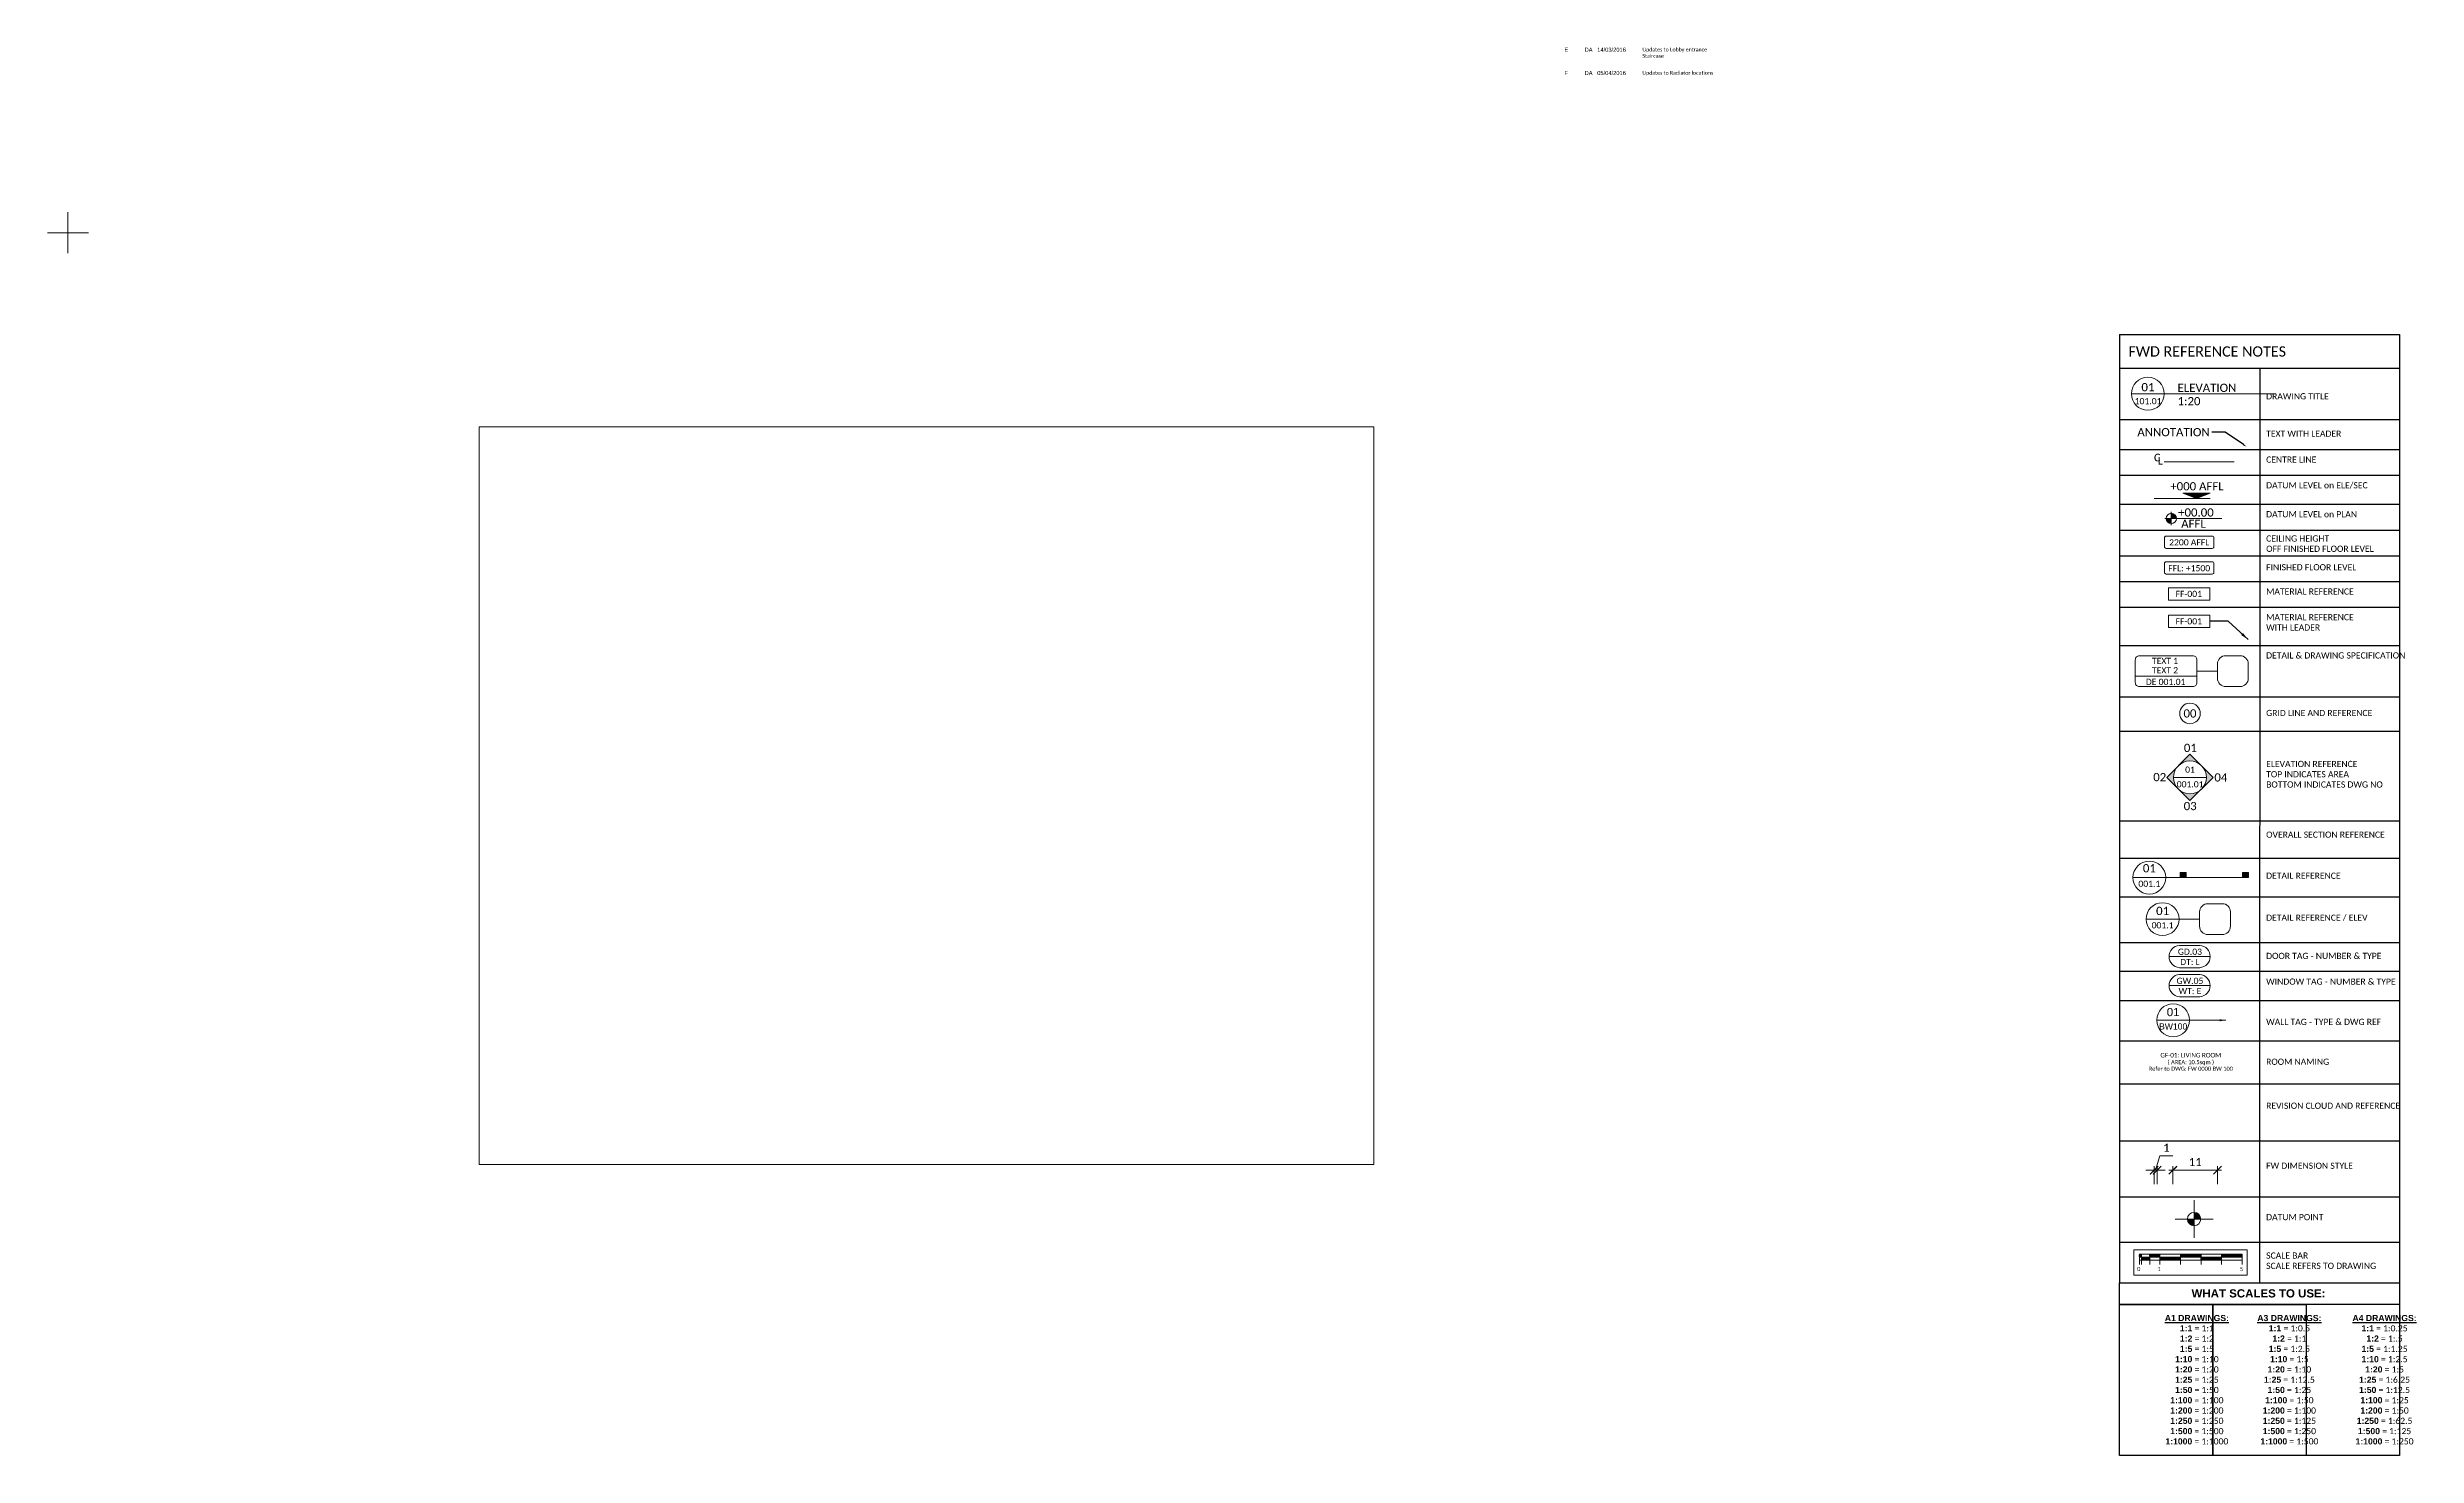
# Paper-space layout 'GA Plan (2)' of a CAD drawing. Header units: millimetres. Extents: x -5 to 571, y -1 to 342.
import ezdxf
from ezdxf import colors
from ezdxf.entities.mleader import LeaderData, LeaderLine
from ezdxf.enums import TextEntityAlignment as Align
from ezdxf.math import Vec2, Vec3

# ---------------------------------------------------------------- set-up
doc = ezdxf.new("R2010")
doc.units = ezdxf.units.MM
doc.header["$LTSCALE"] = 25
doc.set_wipeout_variables(frame=1)
doc.header["$PDMODE"] = 3
doc.layers.get('0').update_dxf_attribs({"color": 254, "lineweight": 0})
doc.layers.get('Defpoints').update_dxf_attribs({"lineweight": 0})
for name, color, linetype, lineweight in [('_FW_NOTES', 252, 'Continuous', 0), ('_FW_TITLE_BLOCK', 251, 'Continuous', 25), ('FWD_LAYOUT TEXT', 7, 'Continuous', 9)]:
    doc.layers.add(name, color=color, linetype=linetype, lineweight=lineweight)
doc.styles.add('FW_Calibri', font='calibri.ttf')
doc.styles.get("Standard").update_dxf_attribs({"font": 'arial.ttf'})
doc.dimstyles.new('FWD', dxfattribs={"dimscale": 0, "dimtxt": 2, "dimasz": 2, "dimexe": 1, "dimexo": 1, "dimgap": 1, "dimtad": 2, "dimdec": 0, "dimzin": 0, "dimdsep": 46, "dimtxsty": 'FW_Calibri', "dimblk": 'ARCHTICK', "dimcen": 0.09, "dimdle": 1, "dimclrd": 256, "dimclre": 256, "dimclrt": 256, "dimadec": 0, "dimazin": 0, "dimtfac": 1, "dimtdec": 0, "dimtofl": 0, "dimtmove": 1, "dimatfit": 1, "dimfxl": 1, "dimtolj": 1, "dimtzin": 0, "dimlwd": -1, "dimlwe": -1, "dimarcsym": 0})
doc.dimstyles.get("Standard").update_dxf_attribs({"dimtxt": 0.18, "dimasz": 0.18, "dimexe": 0.18, "dimexo": 0.0625, "dimgap": 0.09, "dimtad": 0, "dimtih": 1, "dimtoh": 1, "dimdec": 4, "dimzin": 0, "dimdsep": 46, "dimtxsty": 'Standard', "dimcen": 0.09, "dimadec": 0, "dimazin": 0, "dimtfac": 1, "dimtdec": 4, "dimtofl": 0, "dimtmove": 0, "dimatfit": 3, "dimfxl": 1, "dimtolj": 1, "dimtzin": 0, "dimarcsym": 0})

# ---------------------------------------------------------------- blocks, each defined once
blk = doc.blocks.new('elevation ref')
h = blk.add_hatch(color=256)
h.dxf.hatch_style = 1
h.paths.add_polyline_path([(-3.87, -3.87, -0.198912), (-5.48, 0, -0.198912), (-3.87, 3.87), (-7.75, 0)])
h.paths.add_polyline_path([(-3.87, 3.87, -0.414214), (3.87, 3.87), (0, 7.75)])
h.paths.add_polyline_path([(3.87, 3.87, -0.198912), (5.48, 0, -0.198912), (3.87, -3.87), (7.75, 0)])
h.paths.add_polyline_path([(3.87, -3.87, -0.414214), (-3.87, -3.87), (0, -7.75)])
at = {"lineweight": 9}
blk.add_line((-5.48, 0), (5.48, 0), dxfattribs=at)
for points in [[(0, -7.75), (-7.75, 0), (0, 7.75)], [(0, -7.75), (7.75, 0), (0, 7.75)]]:
    blk.add_lwpolyline(points)
blk.add_circle((0, 0), 5.48)
for tag, p in [('REF4', (-2.96, -0.01)), ('REF1', (0, 3.27)), ('REF2', (3.04, -0.01)), ('REF3', (0, -3.27))]:
    blk.add_attdef(tag, text='', height=2).set_placement(p, align=Align.MIDDLE_CENTER)
blk = doc.blocks.new('DETAIL DWG SPEC')
blk.add_line((-27.56, -2.12), (-12.54, -2.12))
blk.add_lwpolyline([(-12.54, -3.62), (-12.54, 1.88, 0.414214), (-13.54, 2.88), (-26.54, 2.88, 0.414214), (-27.54, 1.88), (-27.54, -3.62, 0.414214), (-26.54, -4.62), (-13.54, -4.62, 0.414214)], format="xyb", close=True)
at = {"style": 'FW_Calibri'}
for tag, p in [('TEXT 01', (-20.17, 0.56)), ('TEXT 02', (-20.17, -1.27)), ('HOT-01-01', (-20.09, -3.96))]:
    blk.add_attdef(tag, text='', height=1.5, dxfattribs=at).set_placement(p, align=Align.CENTER)
blk = doc.blocks.new('FFL')
blk.add_hatch(color=256).paths.add_polyline_path([(13.9, 2.5), (20.5, 0), (27.2, 2.5)])
for p, q in [((27.2, 0), (0, 0)), ((13.9, 2.5), (27.2, 2.5)), ((13.9, 2.5), (20.5, 0)), ((20.5, 0), (27.2, 2.5))]:
    blk.add_line(p, q)
blk.add_attdef('+0 FFL', text='', height=2).set_placement((20.8, 2.7), align=Align.CENTER)
blk = doc.blocks.new('Door tag')
at = {"lineweight": 5}
for p, q in [((-6.79, 3.47), (6.55, 3.47)), ((3.21, 7.08), (-3.45, 7.08)), ((-3.45, -0.14), (3.21, -0.14))]:
    blk.add_line(p, q, dxfattribs=at)
for centre, start, end in [((-3.17, 3.47), 94.44447, 265.55553), ((2.93, 3.47), 274.43589, 85.56411)]:
    blk.add_arc(centre, 3.62, start, end, dxfattribs=at)
blk = doc.blocks.new('_ArchTick')
at = {"color": 0, "linetype": 'ByBlock', "const_width": 0.15}
blk.add_lwpolyline([(-0.5, -0.5), (0.5, 0.5)], dxfattribs=at)
blk = doc.blocks.new('*D367')
at = {"layer": '_FW_NOTES', "transparency": 16777216}
for p, q in [((511.97, 65.57), (511.97, 69.92)), ((522.83, 65.57), (522.83, 69.92)), ((510.97, 68.92), (523.83, 68.92))]:
    blk.add_line(p, q, dxfattribs=at)
at = {"layer": 'Defpoints', "color": 0, "transparency": 16777216}
for p in [(511.97, 64.57), (522.83, 68.92), (522.83, 64.57)]:
    blk.add_point(p, dxfattribs=at)
at = {"layer": '_FW_NOTES', "transparency": 16777216, "xscale": 2, "yscale": 2, "zscale": 2, "rotation": 180}
blk.add_blockref('_ArchTick', (511.97, 68.92), dxfattribs=at)
at = {"layer": '_FW_NOTES', "transparency": 16777216, "xscale": 2, "yscale": 2, "zscale": 2}
blk.add_blockref('_ArchTick', (522.83, 68.92), dxfattribs=at)
at = {"layer": '_FW_NOTES', "transparency": 16777216, "insert": (517.4, 70.92), "char_height": 2, "attachment_point": 5, "style": 'FW_Calibri'}
blk.add_mtext('\\A1;11', dxfattribs=at)
blk = doc.blocks.new('Level on Plan')
h = blk.add_hatch(color=256)
edge = h.paths.add_edge_path()
edge.add_line((0, 2.5), (0, 0))
edge.add_line((0, 0), (2.5, 0))
edge.add_arc((0, 0), 2.5, 0, 90)
edge = h.paths.add_edge_path()
edge.add_line((0, -2.5), (0, 0))
edge.add_line((0, 0), (-2.5, 0))
edge.add_arc((0, 0), 2.5, 180, 270)
for p, q in [((24.6, 0), (-3.2, 0)), ((0, -3.3), (0, 3.3))]:
    blk.add_line(p, q)
blk.add_circle((0, 0), 2.5)
at = {"style": 'FW_Calibri'}
for tag, p in [('+00.00', (3.3, 0.9)), ('DESCRIPTION', (4.9, -2.5))]:
    blk.add_attdef(tag, p, '', height=2, dxfattribs=at)
blk = doc.blocks.new('FWD_Layout Annotation')
for p, q in [((-169.1, -20.3), (-32.9, -20.3)), ((-169.1, -20.3), (-169.1, -481.8)), ((-32.9, -20.3), (-32.9, -481.8)), ((-168.8, -36.7), (-32.9, -36.7)), ((-100.9, -36.7), (-101, -481.8)), ((-168.8, -61.7), (-32.9, -61.7)), ((-168.8, -76.3), (-32.9, -76.3)), ((-168.8, -88.8), (-32.9, -88.8)), ((-168.8, -102.9), (-32.9, -102.9)), ((-168.8, -115.5), (-32.9, -115.5)), ((-168.8, -128), (-32.9, -128)), ((-168.8, -140.5), (-32.9, -140.5)), ((-168.8, -153), (-32.9, -153)), ((-168.8, -171.6), (-32.9, -171.6)), ((-168.8, -196.6), (-32.9, -196.6)), ((-168.8, -213.3), (-32.9, -213.3)), ((-168.8, -257), (-32.9, -257)), ((-168.8, -275.1), (-32.9, -275.1)), ((-168.8, -293.9), (-32.9, -293.9)), ((-168.8, -316.2), (-32.9, -316.2)), ((-168.8, -330.2), (-32.9, -330.2)), ((-168.8, -344.4), (-32.9, -344.4)), ((-168.8, -364), (-32.9, -364)), ((-168.8, -385), (-32.9, -385)), ((-168.8, -412.7), (-32.9, -412.7)), ((-168.8, -440), (-32.9, -440)), ((-168.8, -462), (-32.9, -462)), ((-169.1, -481.8), (-32.9, -481.8))]:
    blk.add_line(p, q)
for points in [[(-169.1, -481.8), (-32.9, -481.8), (-32.9, -565.8), (-169.1, -565.8)], [(-169.1, -481.8), (-32.9, -481.8), (-32.9, -492.4), (-169.1, -492.4)], [(-169.1, -492.4), (-123.7, -492.4), (-123.7, -565.8), (-169.1, -565.8)], [(-123.7, -492.4), (-78.3, -492.4), (-78.3, -565.8), (-123.7, -565.8)]]:
    blk.add_lwpolyline(points, close=True)
at = {"attachment_point": 1, "style": 'FW_Calibri'}
for s, insert, char_height, width in [('FWD REFERENCE NOTES', (-164.8, -26.1), 5, 96.259), ('DRAWING TITLE', (-97.8, -48.9), 3, 64.939), ('TEXT WITH LEADER', (-97.8, -67.1), 3, 64.939), ('CENTRE LINE', (-97.8, -79.7), 3, 64.939), ('DATUM LEVEL on ELE/SEC', (-97.8, -92.2), 3, 64.939), ('DATUM LEVEL on PLAN', (-97.8, -106.3), 3, 64.939), ('CEILING HEIGHT\\POFF FINISHED FLOOR LEVEL', (-97.8, -118.1), 3, 96.259), ('FINISHED FLOOR LEVEL', (-97.8, -132.1), 3, 64.939), ('MATERIAL REFERENCE', (-97.8, -143.9), 3, 96.259), ('MATERIAL REFERENCE WITH LEADER', (-97.8, -156.4), 3, 45.294), ('DETAIL & DRAWING SPECIFICATION', (-97.8, -175), 3, 64.939), ('GRID LINE AND REFERENCE', (-97.8, -203), 3, 64.939), ('ELEVATION REFERENCE\\PTOP INDICATES AREA\\PBOTTOM INDICATES DWG NO', (-97.8, -227.8), 3, 64.939), ('OVERALL SECTION REFERENCE', (-97.8, -262.2), 3, 64.939), ('DETAIL REFERENCE', (-97.8, -282.2), 3, 64.939), ('DETAIL REFERENCE / ELEV', (-97.8, -302.6), 3, 64.939), ('DOOR TAG - NUMBER & TYPE', (-97.8, -321.2), 3, 64.939), ('WINDOW TAG - NUMBER & TYPE', (-97.8, -333.7), 3, 64.939), ('WALL TAG - TYPE & DWG REF', (-97.8, -353.3), 3, 64.939), ('ROOM NAMING', (-97.8, -372.7), 3, 64.939), ('REVISION CLOUD AND REFERENCE', (-97.8, -394.1), 3, 64.939), ('FW DIMENSION STYLE', (-97.8, -423.3), 3, 64.939), ('DATUM POINT', (-97.8, -448.3), 3, 64.939), ('SCALE BAR\\PSCALE REFERS TO DRAWING ', (-97.8, -467), 3, 64.939)]:
    blk.add_mtext(s, dxfattribs=dict(at, insert=insert, char_height=char_height, width=width))
for s, insert, char_height in [('{\\fArial|b1|i0|c0|p34;WHAT SCALES TO USE:}', (-134.1, -484.9), 4), ('\\pxqc;{\\fArial|b1|i0|c0|p34;\\LA1 DRAWINGS:}\\P{\\fArial|b1|i0|c0|p34;1:1} = 1:1\\P{\\fArial|b1|i0|c0|p34;1:2} = 1:2\\P{\\fArial|b1|i0|c0|p34;1:5} = 1:5\\P{\\fArial|b1|i0|c0|p34;1:10} = 1:10\\P{\\fArial|b1|i0|c0|p34;1:20} = 1:20\\P{\\fArial|b1|i0|c0|p34;1:25} = 1:25\\P{\\fArial|b1|i0|c0|p34;1:50} = 1:50\\P{\\fArial|b1|i0|c0|p34;1:100} = 1:100\\P{\\fArial|b1|i0|c0|p34;1:200} = 1:200\\P{\\fArial|b1|i0|c0|p34;1:250} = 1:250\\P{\\fArial|b1|i0|c0|p34;1:500} = 1:500\\P{\\fArial|b1|i0|c0|p34;1:1000} = 1:1000', (-147.1, -497.4), 3), ('\\pxqc;{\\fArial|b1|i0|c0|p34;\\LA3 DRAWINGS:\\P\\l1:1 }= 1:0.5\\P{\\fArial|b1|i0|c0|p34;1:2} = 1:1\\P{\\fArial|b1|i0|c0|p34;1:5} = 1:2.5\\P{\\fArial|b1|i0|c0|p34;1:10} = 1:5\\P{\\fArial|b1|i0|c0|p34;1:20} = 1:10\\P{\\fArial|b1|i0|c0|p34;1:25} = 1:12.5\\P{\\fArial|b1|i0|c0|p34;1:50} = 1:25\\P{\\fArial|b1|i0|c0|p34;1:100} = 1:50\\P{\\fArial|b1|i0|c0|p34;1:200} = 1:100\\P{\\fArial|b1|i0|c0|p34;1:250} = 1:125\\P{\\fArial|b1|i0|c0|p34;1:500} = 1:250\\P{\\fArial|b1|i0|c0|p34;1:1000} = 1:500', (-102.1, -497.4), 3), ('\\pxqc;{\\fArial|b1|i0|c0|p34;\\LA4 DRAWINGS:}\\P{\\fArial|b1|i0|c0|p34;1:1} = 1:0.25\\P{\\fArial|b1|i0|c0|p34;1:2} = 1:.5\\P{\\fArial|b1|i0|c0|p34;1:5} = 1:1.25\\P{\\fArial|b1|i0|c0|p34;1:10} = 1:2.5\\P{\\fArial|b1|i0|c0|p34;1:20} = 1:5\\P{\\fArial|b1|i0|c0|p34;1:25} = 1:6.25\\P{\\fArial|b1|i0|c0|p34;1:50} = 1:12.5\\P{\\fArial|b1|i0|c0|p34;1:100} = 1:25\\P{\\fArial|b1|i0|c0|p34;1:200} = 1:50\\P{\\fArial|b1|i0|c0|p34;1:250} = 1:62.5\\P{\\fArial|b1|i0|c0|p34;1:500} = 1:125\\P{\\fArial|b1|i0|c0|p34;1:1000} = 1:250', (-55.8, -497.4), 3)]:
    blk.add_mtext(s, dxfattribs=dict(at, insert=insert, char_height=char_height))
blk = doc.blocks.new('CENTRE LINE')
at = {"char_height": 250, "width": 18157.65, "attachment_point": 1, "style": 'FW_Calibri'}
for s, insert in [('C', (-127, 310)), ('L', (0, 205))]:
    blk.add_mtext(s, dxfattribs=dict(at, insert=insert))
blk = doc.blocks.new('FFL REF')
blk.add_lwpolyline([(-14, 6.6), (14, 6.6, -0.414214), (15, 5.6), (15, 0.1, -0.414214), (14, -0.9), (-14, -0.9, -0.414214), (-15, 0.1), (-15, 5.6, -0.414214)], format="xyb", close=True)
blk.add_attdef('FFL:+150', text='', height=4).set_placement((0.1, 0.8), align=Align.CENTER)
blk = doc.blocks.new('CH REF')
blk.add_lwpolyline([(-14, 6.6), (14, 6.6, -0.414214), (15, 5.6), (15, 0.1, -0.414214), (14, -0.9), (-14, -0.9, -0.414214), (-15, 0.1), (-15, 5.6, -0.414214)], format="xyb", close=True)
blk.add_attdef('2200AFFL', text='', height=4).set_placement((0.1, 1.5), align=Align.CENTER)
blk = doc.blocks.new('GRID REF')
blk.add_circle((0, 5), 5)
blk.add_attdef('00', text='', height=4).set_placement((0.1, 3.1), align=Align.CENTER)
blk = doc.blocks.new('DATUM POINT')
h = blk.add_hatch(color=256)
h.paths.add_polyline_path([(36, 15.2), (36, 12), (39.3, 12, 0.414214)])
h.paths.add_polyline_path([(36, 8.7), (36, 12), (32.8, 12, 0.414214)])
for p in [(26.8, 12), (36, 21.2), (45.2, 12), (36, 2.8)]:
    blk.add_line(p, (36, 12))
blk.add_circle((36, 12), 3.25)
blk = doc.blocks.new('*D368')
at = {"layer": '_FW_NOTES', "transparency": 16777216}
for p, q in [((507.41, 65.57), (507.41, 69.92)), ((507.77, 68.92), (508.82, 72.42)), ((508.12, 65.57), (508.12, 69.92)), ((508.82, 72.42), (511.98, 72.42)), ((507.41, 68.92), (505.41, 68.92)), ((507.41, 68.92), (508.12, 68.92)), ((508.12, 68.92), (510.12, 68.92))]:
    blk.add_line(p, q, dxfattribs=at)
at = {"layer": 'Defpoints', "color": 0, "transparency": 16777216}
for p in [(507.41, 64.57), (508.12, 68.92), (508.12, 64.57)]:
    blk.add_point(p, dxfattribs=at)
at = {"layer": '_FW_NOTES', "transparency": 16777216, "xscale": 2, "yscale": 2, "zscale": 2}
blk.add_blockref('_ArchTick', (507.41, 68.92), dxfattribs=at)
at = {"layer": '_FW_NOTES', "transparency": 16777216, "xscale": 2, "yscale": 2, "zscale": 2, "rotation": 180}
blk.add_blockref('_ArchTick', (508.12, 68.92), dxfattribs=at)
at = {"layer": '_FW_NOTES', "transparency": 16777216, "insert": (510.4, 74.42), "char_height": 2, "attachment_point": 5, "style": 'FW_Calibri'}
blk.add_mtext('\\A1;1', dxfattribs=at)
blk = doc.blocks.new('*U47')
at = {"lineweight": 0}
h = blk.add_hatch(color=256, dxfattribs=at)
h.dxf.hatch_style = 1
h.paths.add_polyline_path([(12.81, 0), (11.31, 0.25), (11.31, -0.25)])
at = {"lineweight": 5}
blk.add_line((-4, 0), (4, 0), dxfattribs=at)
blk.add_lwpolyline([(12.81, 0), (4, 0)], dxfattribs=at)
blk.add_circle((0, 0), 4, dxfattribs=at)
at = {"lineweight": 0}
for tag, height, p in [('##', 2, (0, 2)), ('#_###', 1.5, (0, -1.5))]:
    blk.add_attdef(tag, text='', height=height, dxfattribs=at).set_placement(p, align=Align.MIDDLE_CENTER)
blk = doc.blocks.new('Room Name Tag')
for tag, height, p in [('ROOMNONAME', 2.2, (-0.1, 0.9)), ('DWGREF', 1.7, (-0.1, -5.6)), ('AREA', 1.7, (-0.1, -2.4))]:
    blk.add_attdef(tag, text='', height=height).set_placement(p, align=Align.CENTER)
blk = doc.blocks.new('*X40')
at = {"color": 0}
for p, q in [((269.7, 36.7), (271.1, 38.1)), ((269.7, 36.9), (270.9, 38.1)), ((269.7, 37.2), (270.7, 38.1)), ((269.7, 37.4), (270.4, 38.1)), ((269.7, 37.6), (270.2, 38.1)), ((269.7, 37.8), (270, 38.1)), ((269.7, 38.1), (269.8, 38.1)), ((269.8, 36.6), (271.3, 38.1)), ((270.1, 36.6), (271.6, 38.1)), ((270.3, 36.6), (271.8, 38.1)), ((270.5, 36.6), (272, 38.1)), ((270.7, 36.6), (272.2, 38.1)), ((271, 36.6), (272.5, 38.1)), ((271.2, 36.6), (272.7, 38.1)), ((271.4, 36.6), (272.9, 38.1)), ((271.6, 36.6), (273.1, 38.1)), ((271.9, 36.6), (273.4, 38.1)), ((272.1, 36.6), (273.6, 38.1)), ((272.3, 36.6), (273.8, 38.1)), ((272.5, 36.6), (274, 38.1)), ((272.8, 36.6), (274.3, 38.1)), ((273, 36.6), (274.5, 38.1)), ((273.2, 36.6), (274.7, 38.1)), ((273.4, 36.6), (274.9, 38.1)), ((273.7, 36.6), (275.2, 38.1)), ((273.9, 36.6), (275.4, 38.1)), ((274.1, 36.6), (275.6, 38.1)), ((274.3, 36.6), (275.8, 38.1)), ((274.6, 36.6), (276.1, 38.1)), ((274.8, 36.6), (276.3, 38.1)), ((275, 36.6), (276.5, 38.1)), ((275.2, 36.6), (276.7, 38.1)), ((275.4, 36.6), (276.9, 38.1)), ((275.7, 36.6), (277.2, 38.1)), ((275.9, 36.6), (277.4, 38.1)), ((276.1, 36.6), (277.6, 38.1)), ((276.3, 36.6), (277.8, 38.1)), ((276.6, 36.6), (278.1, 38.1)), ((276.8, 36.6), (278.3, 38.1)), ((277, 36.6), (278.5, 38.1)), ((277.2, 36.6), (278.7, 38.1)), ((277.5, 36.6), (279, 38.1)), ((277.7, 36.6), (279.2, 38.1)), ((277.9, 36.6), (279.4, 38.1)), ((278.1, 36.6), (279.6, 38.1)), ((278.4, 36.6), (279.7, 38)), ((278.6, 36.6), (279.7, 37.7)), ((278.8, 36.6), (279.7, 37.5)), ((279, 36.6), (279.7, 37.3)), ((279.3, 36.6), (279.7, 37.1)), ((279.5, 36.6), (279.7, 36.8)), ((279.7, 36.6), (279.7, 36.6))]:
    blk.add_line(p, q, dxfattribs=at)
blk = doc.blocks.new('*X41')
at = {"color": 0}
for p, q in [((234.7, 36.7), (236.1, 38.1)), ((234.7, 37), (235.9, 38.1)), ((234.7, 37.2), (235.6, 38.1)), ((234.7, 37.4), (235.4, 38.1)), ((234.7, 37.6), (235.2, 38.1)), ((234.7, 37.9), (235, 38.1)), ((234.8, 36.6), (236.3, 38.1)), ((235, 36.6), (236.5, 38.1)), ((235.3, 36.6), (236.8, 38.1)), ((235.5, 36.6), (237, 38.1)), ((235.7, 36.6), (237.2, 38.1)), ((235.9, 36.6), (237.4, 38.1)), ((236.2, 36.6), (237.7, 38.1)), ((236.4, 36.6), (237.9, 38.1)), ((236.6, 36.6), (238.1, 38.1)), ((236.8, 36.6), (238.3, 38.1)), ((237.1, 36.6), (238.6, 38.1)), ((237.3, 36.6), (238.8, 38.1)), ((237.5, 36.6), (239, 38.1)), ((237.7, 36.6), (239.2, 38.1)), ((237.9, 36.6), (239.5, 38.1)), ((238.2, 36.6), (239.7, 38.1)), ((238.4, 36.6), (239.7, 37.9)), ((238.6, 36.6), (239.7, 37.7)), ((238.8, 36.6), (239.7, 37.5)), ((239.1, 36.6), (239.7, 37.2)), ((239.3, 36.6), (239.7, 37)), ((239.5, 36.6), (239.7, 36.8)), ((239.7, 36.6), (239.7, 36.6))]:
    blk.add_line(p, q, dxfattribs=at)
blk = doc.blocks.new('*X42')
at = {"color": 0}
for p, q in [((229.7, 37.1), (230.7, 38.1)), ((229.7, 37.3), (230.5, 38.1)), ((229.7, 37.6), (230.3, 38.1)), ((229.7, 37.8), (230, 38.1)), ((229.7, 38), (229.8, 38.1)), ((229.7, 36.9), (230.7, 37.9)), ((229.7, 36.7), (230.7, 37.7)), ((229.9, 36.6), (230.7, 37.4)), ((230.1, 36.6), (230.7, 37.2)), ((230.3, 36.6), (230.7, 37)), ((230.5, 36.6), (230.7, 36.8)), ((230.7, 35.2), (232.1, 36.6)), ((230.7, 35.4), (231.9, 36.6)), ((230.7, 35.7), (231.7, 36.6)), ((230.7, 35.9), (231.4, 36.6)), ((230.7, 36.1), (231.2, 36.6)), ((230.7, 36.3), (231, 36.6)), ((230.7, 36.5), (230.8, 36.6)), ((230.8, 35.1), (232.3, 36.6)), ((231.1, 35.1), (232.6, 36.6)), ((231.3, 35.1), (232.8, 36.6)), ((231.5, 35.1), (233, 36.6)), ((231.7, 35.1), (233.2, 36.6)), ((232, 35.1), (233.5, 36.6)), ((232.2, 35.1), (233.7, 36.6)), ((232.4, 35.1), (233.9, 36.6)), ((232.6, 35.1), (234.1, 36.6)), ((232.9, 35.1), (234.4, 36.6)), ((233.1, 35.1), (234.6, 36.6)), ((233.3, 35.1), (234.7, 36.5)), ((233.5, 35.1), (234.7, 36.3)), ((233.8, 35.1), (234.7, 36.1)), ((234, 35.1), (234.7, 35.8)), ((234.2, 35.1), (234.7, 35.6)), ((234.4, 35.1), (234.7, 35.4)), ((234.7, 35.1), (234.7, 35.2))]:
    blk.add_line(p, q, dxfattribs=at)
blk = doc.blocks.new('SCALE')
at = {"color": 0, "linetype": 'ByBlock'}
for p, q in [((0, 500), (0, 0)), ((0, 500), (5000, 500)), ((0, 350), (5000, 350)), ((0, 200), (5000, 200)), ((100, 500), (100, 0)), ((100, 350), (100, 200)), ((500, 500), (500, 0)), ((1000, 500), (1000, 0)), ((2000, 500), (2000, 0)), ((3000, 500), (3000, 0)), ((4000, 500), (4000, 0)), ((5000, 500), (5000, 0))]:
    blk.add_line(p, q, dxfattribs=at)
for points in [[(0, 500), (100, 500), (100, 350), (0, 350), (0, 500)], [(100, 350), (500, 350), (500, 200), (100, 200)], [(500, 500), (1000, 500), (1000, 350), (500, 350), (500, 500)], [(4000, 500), (5000, 500), (5000, 350), (4000, 350), (4000, 500)]]:
    blk.add_lwpolyline(points, dxfattribs=at)
at = {"color": 0, "linetype": 'ByBlock', "xscale": 100, "yscale": 100, "zscale": 100}
for name, p in [('*X42', (-22975, -3307)), ('*X41', (-22975, -3307)), ('*X40', (-25975, -3457)), ('*X40', (-24975, -3307)), ('*X40', (-23975, -3457)), ('*X40', (-22975, -3307))]:
    blk.add_blockref(name, p, dxfattribs=at)
at = {"color": 0, "linetype": 'ByBlock', "style": 'FW_Calibri'}
for s, p in [('0', (-112, -329)), ('1', (882, -329)), ('5', (4890, -329))]:
    blk.add_text(s, height=200, dxfattribs=at).set_placement(p)
blk = doc.blocks.new('Material Ref')
blk.add_wipeout([(-12.5, 0.6), (-12.5, -6.9), (12.5, -6.9), (12.5, 0.6)])
blk.add_lwpolyline([(-12.5, 0.6), (-12.5, -6.9), (12.5, -6.9), (12.5, 0.6)], close=True)
blk.add_attdef('FF-001', text='', height=4).set_placement((-0.2, -5.2), align=Align.CENTER)
blk = doc.blocks.new('DRAWING REFERENCE 2')
blk.add_lwpolyline([(8.54, 1459.29), (43.54, 1459.29)])
blk.add_circle((12.54, 1459.29), 4)
at = {"style": 'FW_Calibri'}
for p in [(12.55, 1459.79), (12.6, 1456.79)]:
    blk.add_attdef('01', text='', height=2, dxfattribs=at).set_placement(p, align=Align.CENTER)
for tag, p in [('SCALE', (19.77, 1456.31)), ('DRAWING_TITLE', (19.76, 1460.31))]:
    blk.add_attdef(tag, p, '', height=2, dxfattribs=at)
blk = doc.blocks.new('*U62')
at = {"layer": '_FW_NOTES', "color": 1, "linetype": 'ByBlock', "flags": 128}
blk.add_lwpolyline([(0, 375), (175, 375, -0.414214), (275, 275), (275, 100, -0.414214), (175, 0), (0, 0, -0.414214), (-100, 100), (-100, 275, -0.414214)], format="xyb", close=True, dxfattribs=at)
blk = doc.blocks.new('*U46')
at = {"lineweight": 0}
h = blk.add_hatch(color=256, dxfattribs=at)
h.dxf.hatch_style = 1
h.paths.add_polyline_path([(8.94, 1.25), (7.52, 1.25), (7.52, 0), (8.94, 0)])
h = blk.add_hatch(color=256, dxfattribs=at)
h.dxf.hatch_style = 1
h.paths.add_polyline_path([(24.08, 1.25), (22.65, 1.25), (22.65, 0), (24.08, 0)])
blk.add_line((-4, 0), (4, 0), dxfattribs=at)
blk.add_lwpolyline([(24.08, 0), (4, 0)], dxfattribs=at)
for points in [[(7.52, 1.25), (7.52, 0), (8.94, 0), (8.94, 1.25)], [(22.65, 1.25), (22.65, 0), (24.08, 0), (24.08, 1.25)]]:
    blk.add_lwpolyline(points, close=True, dxfattribs=at)
blk.add_circle((0, 0), 4, dxfattribs=at)
at = {"lineweight": 0, "style": 'FW_Calibri'}
for tag, height, p in [('01', 2, (0, 2.28)), ('0.000', 1.5, (0, -1.5))]:
    blk.add_attdef(tag, text='', height=height, dxfattribs=at).set_placement(p, align=Align.MIDDLE_CENTER)
blk = doc.blocks.new('01Detail Callout')
at = {"lineweight": 0}
blk.add_line((1, 0), (9, 0), dxfattribs=at)
blk.add_circle((5, 0), 4, dxfattribs=at)
at = {"lineweight": 0, "style": 'FW_Calibri'}
for tag, p in [('##', (5, 2)), ('#_###', (5, -1.5))]:
    blk.add_attdef(tag, text='', height=2, dxfattribs=at).set_placement(p, align=Align.MIDDLE_CENTER)

psp = doc.layouts.new('GA Plan (2)')

# ---------------------------------------------------------------- linework, layer by layer
at = {"layer": '_FW_NOTES'}
psp.add_line((509.85, 241.29), (526.85, 241.29), dxfattribs=at)
for points in [[(517.82, 190.36), (522.82, 190.36)], [(513.47, 130.02), (518.47, 130.02)]]:
    psp.add_lwpolyline(points, dxfattribs=at)
at = {"layer": 'Defpoints'}
for p, q in [((0, 292), (0, 302)), ((5, 297), (-5, 297))]:
    psp.add_line(p, q, dxfattribs=at)

# ---------------------------------------------------------------- block references
at = {"layer": '_FW_NOTES'}
ref = psp.add_blockref('DRAWING REFERENCE 2', (493.34, -1201.45), dxfattribs=at)
ref.add_attrib('DRAWINGTITLE', 'ELEVATION', dxfattribs={"layer": '0', "height": 2, "style": 'FW_Calibri'}).set_placement((513.11, 259.28), align=Align.MIDDLE_LEFT)
ref.add_attrib('SCALE', '1:20', dxfattribs={"layer": '0', "height": 2, "style": 'FW_Calibri'}).set_placement((513.11, 254.43), align=Align.BOTTOM_LEFT)
ref.add_attrib('01', '101.01', dxfattribs={"layer": '0', "height": 1.5, "style": 'FW_Calibri'}).set_placement((505.94, 254.84), align=Align.BOTTOM_CENTER)
ref.add_attrib('01', '01', dxfattribs={"layer": '0', "height": 2, "style": 'FW_Calibri'}).set_placement((505.9, 257.83), align=Align.BOTTOM_CENTER)
for name, p, xscale, yscale, zscale in [('CENTRE LINE', (508.33, 240.92), 0.0075000000000038, 0.0075000000000038, 0.0075000000000038), ('*U62', (524.82, 186.61), 0.02, 0.02, 0.02), ('*U62', (520.47, 126.27), 0.02, 0.02, 0.02), ('DATUM POINT', (499.13, 51.05), 0.5, 0.5, 0.5), ('SCALE', (503.83, 46.03), 0.005, 0.005, 0.005)]:
    psp.add_blockref(name, p, dxfattribs=dict(at, xscale=xscale, yscale=yscale, zscale=zscale))
ref = psp.add_blockref('FFL', (507.45, 232.37), dxfattribs=dict(at, xscale=0.5, yscale=0.5, zscale=0.5))
ref.add_attrib('+0 FFL', '+000 AFFL', dxfattribs={"layer": '0', "height": 2, "style": 'FW_Calibri'}).set_placement((517.83, 233.72), align=Align.BOTTOM_CENTER)
ref = psp.add_blockref('Level on Plan', (511.59, 227.49), dxfattribs=dict(at, xscale=0.5, yscale=0.5, zscale=0.5))
ref.add_attrib('DESCRIPTION', 'AFFL', dxfattribs={"layer": '0', "height": 2, "style": 'FW_Calibri'}).set_placement((513.99, 226.22), align=Align.MIDDLE_LEFT)
ref.add_attrib('+00.00', '+00.00', (513.25, 227.95), dxfattribs={"layer": '0', "height": 2, "style": 'FW_Calibri'})
ref = psp.add_blockref('CH REF', (515.94, 220.56), dxfattribs=dict(at, xscale=0.4, yscale=0.4, zscale=0.4))
ref.add_attrib('CH: 2200 FFL', '2200 AFFL', dxfattribs={"layer": '0', "height": 1.5, "style": 'FW_Calibri'}).set_placement((515.94, 221.68), align=Align.MIDDLE_CENTER)
ref = psp.add_blockref('FFL REF', (515.94, 214.31), dxfattribs=dict(at, xscale=0.4, yscale=0.4, zscale=0.4))
ref.add_attrib('FFL: +150', 'FFL: +1500', dxfattribs={"layer": '0', "height": 1.5, "style": 'FW_Calibri'}).set_placement((515.94, 215.39), align=Align.MIDDLE_CENTER)
ref = psp.add_blockref('DETAIL DWG SPEC', (530.36, 191.22), dxfattribs=at)
ref.add_attrib('HOT-01-01', 'DE 001.01', dxfattribs={"layer": '0', "height": 1.5, "style": 'FW_Calibri'}).set_placement((510.21, 186.54), align=Align.BOTTOM_CENTER)
ref.add_attrib('TEXT 01', 'TEXT 1', dxfattribs={"layer": '0', "height": 1.5, "style": 'FW_Calibri'}).set_placement((510.06, 193.59), align=Align.TOP_CENTER)
ref.add_attrib('TEXT 02', 'TEXT 2', dxfattribs={"layer": '0', "height": 1.5, "style": 'FW_Calibri'}).set_placement((510.06, 191.31), align=Align.TOP_CENTER)
ref = psp.add_blockref('GRID REF', (516.13, 177.56), dxfattribs=dict(at, xscale=0.5, yscale=0.5, zscale=0.5))
ref.add_attrib('00', '00', dxfattribs={"layer": '0', "height": 2, "style": 'FW_Calibri'}).set_placement((516.13, 180.06), align=Align.MIDDLE_CENTER)
ref = psp.add_blockref('elevation ref', (516.13, 164.5), dxfattribs=dict(at, xscale=0.7303728937397337, yscale=0.7303728937397337, zscale=0.7303728937397337))
ref.add_attrib('01', '01', dxfattribs={"layer": '0', "height": 1.5, "style": 'FW_Calibri'}).set_placement((516.14, 166.39), align=Align.MIDDLE_CENTER)
ref.add_attrib('01', '001.01', dxfattribs={"layer": '0', "height": 1.5, "style": 'FW_Calibri'}).set_placement((516.17, 162.82), align=Align.MIDDLE_CENTER)
ref.add_attrib('A', '01', dxfattribs={"layer": '0', "height": 2, "style": 'FW_Calibri'}).set_placement((516.22, 171.68), align=Align.MIDDLE_CENTER)
ref.add_attrib('B', '02  ', dxfattribs={"layer": '0', "height": 2, "style": 'FW_Calibri'}).set_placement((509.48, 164.57), align=Align.MIDDLE_CENTER)
ref.add_attrib('C', '03', dxfattribs={"layer": '0', "height": 2, "style": 'FW_Calibri'}).set_placement((516.18, 157.53), align=Align.MIDDLE_CENTER)
ref.add_attrib('D', '  04', dxfattribs={"layer": '0', "height": 2, "style": 'FW_Calibri'}).set_placement((522.94, 164.49), align=Align.MIDDLE_CENTER)
for name, p, values in [('*U46', (506.25, 140.12), {'0.000': '001.1', '01': '01'}), ('*U47', (512.04, 105.41), {'#_###': 'BW100', '##': '01'})]:
    psp.add_blockref(name, p, dxfattribs=at).add_auto_attribs(values)
ref = psp.add_blockref('01Detail Callout', (504.47, 130.02), dxfattribs=at)
ref.add_attrib('##', '01', dxfattribs={"layer": '0', "lineweight": 0, "height": 2, "style": 'FW_Calibri'}).set_placement((509.47, 132.02), align=Align.MIDDLE_CENTER)
ref.add_attrib('#_###', '001.1', dxfattribs={"layer": '0', "lineweight": 0, "height": 1.5, "style": 'FW_Calibri'}).set_placement((509.47, 128.52), align=Align.MIDDLE_CENTER)
ref = psp.add_blockref('Door tag', (516.13, 118.31), dxfattribs=dict(at, xscale=0.7493068910796712, yscale=0.7493068910796712, zscale=0.7493068910796712, rotation=6.766897e-09))
ref.add_attrib('00', 'DT: L', dxfattribs={"layer": '0', "height": 1.5, "rotation": 0, "style": 'FW_Calibri'}).set_placement((516.12, 119.6), align=Align.MIDDLE_CENTER)
ref.add_attrib('00', 'GD.03', dxfattribs={"layer": '0', "height": 1.5, "rotation": 0, "style": 'FW_Calibri'}).set_placement((516.12, 122.08), align=Align.MIDDLE_CENTER)
ref = psp.add_blockref('Door tag', (516.13, 111.23), dxfattribs=dict(at, xscale=0.7493068910796712, yscale=0.7493068910796712, zscale=0.7493068910796712, rotation=6.766897e-09))
ref.add_attrib('00', 'WT: E', dxfattribs={"layer": '0', "height": 1.5, "rotation": 0, "style": 'FW_Calibri'}).set_placement((516.12, 112.52), align=Align.MIDDLE_CENTER)
ref.add_attrib('00', 'GW.05', dxfattribs={"layer": '0', "height": 1.5, "rotation": 0, "style": 'FW_Calibri'}).set_placement((516.12, 115), align=Align.MIDDLE_CENTER)
ref = psp.add_blockref('Room Name Tag', (516.36, 95.6), dxfattribs=dict(at, xscale=0.5, yscale=0.5, zscale=0.5))
ref.add_attrib('DWGREF', 'Refer to DWG: FW 0000 BW 100', dxfattribs={"layer": '0', "height": 1, "style": 'FW_Calibri'}).set_placement((516.34, 92.82), align=Align.BOTTOM_CENTER)
ref.add_attrib('AREA', '( AREA: 10.5sqm )', dxfattribs={"layer": '0', "height": 1, "style": 'FW_Calibri'}).set_placement((516.34, 94.42), align=Align.BOTTOM_CENTER)
ref.add_attrib('ROOMNONAME', 'GF-01: LIVING ROOM', dxfattribs={"layer": '0', "height": 1.1, "style": 'FW_Calibri'}).set_placement((516.33, 96.03), align=Align.BOTTOM_CENTER)
at = {"layer": '_FW_TITLE_BLOCK', "xscale": 0.5, "yscale": 0.5, "zscale": 0.5}
psp.add_blockref('FWD_Layout Annotation', (583.56, 282.42), dxfattribs=at)
psp.add_blockref('FWD_Layout Annotation', (583.56, 282.42), dxfattribs=at)

# ---------------------------------------------------------------- texts
at = {"layer": 'FWD_LAYOUT TEXT', "transparency": 33554687}
for s, p in [('E', (363.97, 341.03)), ('DA', (368.89, 341.03)), ('14/03/2016', (371.95, 341.03)), ('F', (363.97, 335.36)), ('DA', (368.89, 335.36)), ('05/04/2016', (371.95, 335.36))]:
    psp.add_text(s, height=1, dxfattribs=at).set_placement(p)
at = {"layer": 'FWD_LAYOUT TEXT', "transparency": 33554687, "char_height": 1, "width": 28.2822, "attachment_point": 1}
for s, insert in [('{\\fCalibri|b0|i0|c0|p34;\\H0.91667x;Updates to Lobby entrance \\PStaircase }', (382.94, 342.03)), ('{\\fCalibri|b0|i0|c0|p34;\\H0.91667x;Updates to Radiator locations }', (382.94, 336.36))]:
    psp.add_mtext(s, dxfattribs=dict(at, insert=insert))

# ---------------------------------------------------------------- dimensions: what is measured, and where the dimension line sits
at = {"layer": '_FW_NOTES'}
for base, p1, p2, picture, middle in [((508.12, 68.92), (507.41, 64.57), (508.12, 64.57), '*D368', (509.82, 74.42)), ((522.83, 68.92), (511.97, 64.57), (522.83, 64.57), '*D367', (517.4, 70.92))]:
    dim = psp.add_linear_dim(base=base, p1=p1, p2=p2, dimstyle='FWD', override={"dimscale": 0, "dimtxsty": 'FW_Calibri', "dimtix": 0, "dimtofl": 0, "dimtmove": 1, "dimatfit": 1}, dxfattribs=at)
    dim.commit()
    dim.dimension.update_dxf_attribs({"geometry": picture, "text_midpoint": middle})

# ---------------------------------------------------------------- leaders
psp.add_leader([(530.27, 198.03), (525.42, 202.47), (520.94, 202.47)], dimstyle='Standard', override={"dimscale": 1, "dimasz": 2, "dimgap": 0.09}, dxfattribs=at)
ml = psp.add_multileader_mtext('Standard', dxfattribs=at)
ml.set_content('ANNOTATION', color=256, style='FW_Calibri')
ml.set_leader_properties()
ml.build(insert=Vec2(0, 0))
ml.multileader.update_dxf_attribs({"dogleg_length": 0.36, "arrow_head_size": 1})
ctx = ml.context
ctx.base_point, ctx.char_height, ctx.arrow_head_size, ctx.landing_gap_size, ctx.plane_origin = Vec3(502.95, 248.48), 2, 1, 0.5, Vec3(533.34, 243.17)
ctx.text_align_type = 2
notes = []
notes.append((ctx, [(0, (1, 1, 0), (524.71, 248.48), (-1, 0), 3.29, [(0, [(529.94, 244.9)], 0, [])])]))
ctx.mtext.insert, ctx.mtext.rotation, ctx.mtext.alignment, ctx.mtext.flow_direction = Vec3(520.92, 249.49), -1.570796, 3, 5
for ctx, leaders in notes:
    for number, flags, end, landing, length, lines in leaders:
        leader = LeaderData()
        leader.index, (leader.has_last_leader_line, leader.has_dogleg_vector, leader.attachment_direction) = number, flags
        leader.last_leader_point, leader.dogleg_vector, leader.dogleg_length = Vec3(end), Vec3(landing), length
        for number, points, colour, breaks in lines:
            line = LeaderLine()
            line.index, line.vertices, line.color, line.breaks = number, Vec3.list(points), colors.encode_raw_color(colour), breaks
            leader.lines.append(line)
        ctx.leaders.append(leader)

# ---------------------------------------------------------------- viewports
psp.add_viewport(center=(516.22, 46.46), size=(27.56, 6.1382), view_center_point=(154325.6, 66834.28), view_height=329.4532, dxfattribs=at)
at = {"layer": 'Defpoints'}
psp.add_viewport(center=(208.8, 160.07), size=(217.59, 179.4967), view_center_point=(112146.5, 8200.99), view_height=8974.8408, status=3, dxfattribs=at)

# ---------------------------------------------------------------- next in the draw order: block references
at = {"layer": '_FW_NOTES'}
ref = psp.add_blockref('Material Ref', (515.94, 210.4), dxfattribs=dict(at, xscale=0.3999999999999976, yscale=0.3999999999999976, zscale=0.3999999999999976))
ref.add_attrib('ST-01', 'FF-001', dxfattribs={"layer": '0', "height": 1.5, "style": 'FW_Calibri'}).set_placement((515.84, 209.14), align=Align.MIDDLE_CENTER)
ref = psp.add_blockref('Material Ref', (515.94, 203.73), dxfattribs=dict(at, xscale=0.3999999999999976, yscale=0.3999999999999976, zscale=0.3999999999999976))
ref.add_attrib('ST-01', 'FF-001', dxfattribs={"layer": '0', "height": 1.5, "style": 'FW_Calibri'}).set_placement((515.84, 202.47), align=Align.MIDDLE_CENTER)

doc.saveas('drawing.dxf')
